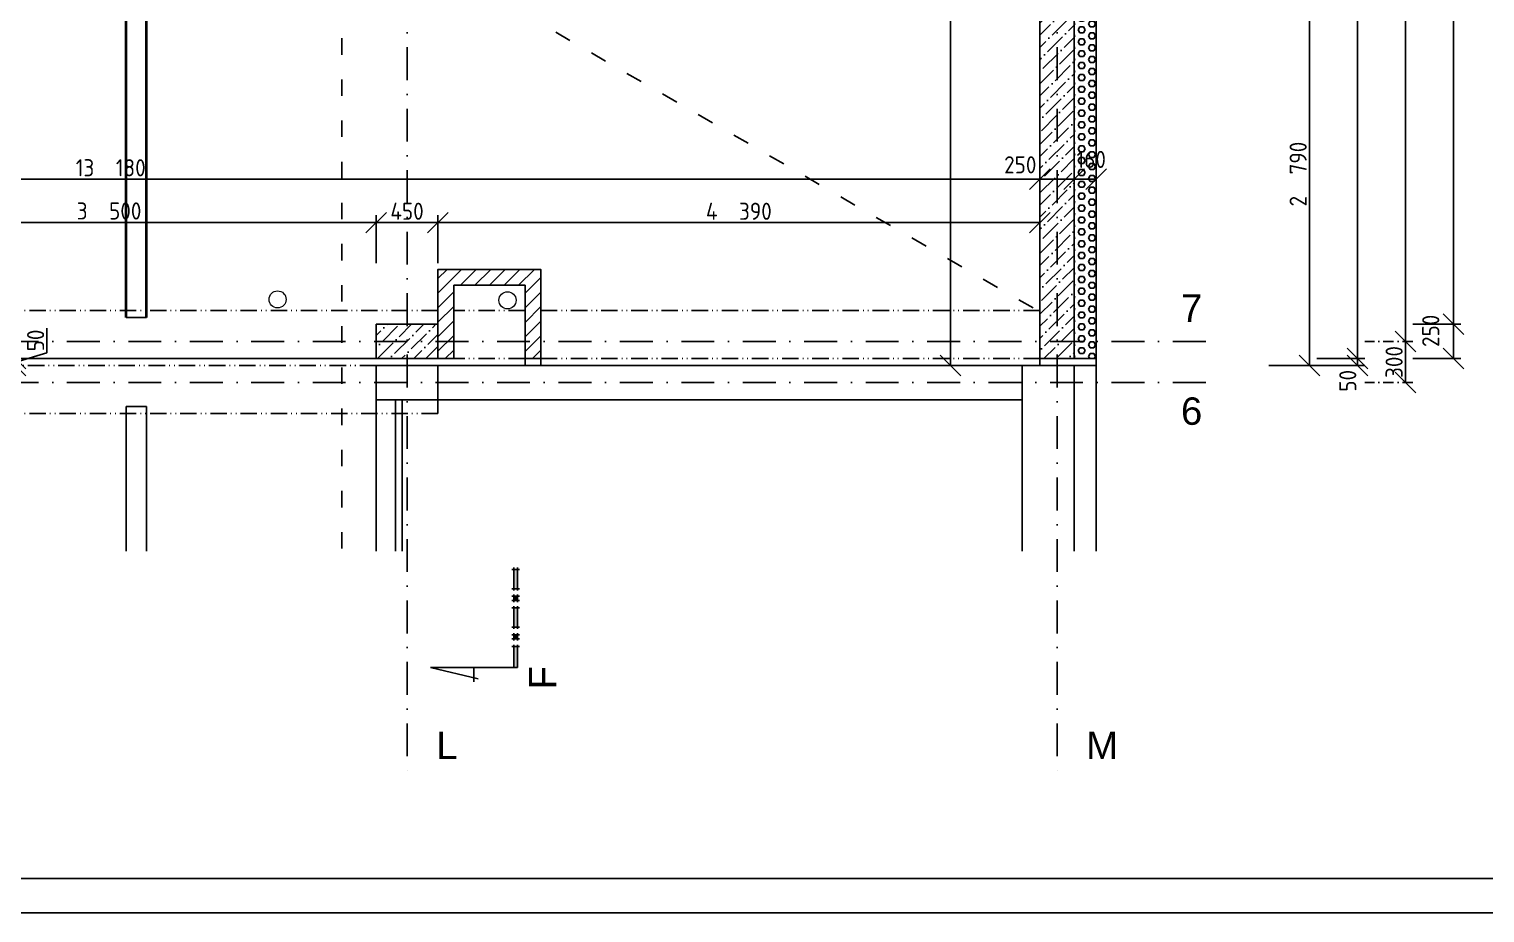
# Model space of a CAD drawing. Extents: x 4511820 to 5180432, y -1526536 to -944957.
# Drawn here: x 5148661 to 5159278, y -1402989 to -1396546 of the extents above; entities that cross this region are included whole.
import ezdxf

# ---------------------------------------------------------------- set-up
doc = ezdxf.new("R2010")
doc.units = 0
doc.header["$MEASUREMENT"] = 0
for name, pattern in [('ACAD_ISO03W100', [30, 12, -18]), ('ACAD_ISO12W100', [22, 12, -3, 0.5, -3, 0.5, -3]), ('BODKOCIARKOVANA_3', [5.6, 3, -1.3, 0, -1.3])]:
    doc.linetypes.add(name, pattern=pattern)
doc.layers.get('0').update_dxf_attribs({"linetype": 'CONTINUOUS'})
doc.layers.get('Defpoints').update_dxf_attribs({"color": 61, "linetype": 'CONTINUOUS'})
for name, color, linetype in [('KÓTY', 4, 'CONTINUOUS'), ('MÚRY', 1, 'CONTINUOUS'), ('osi', 253, 'CONTINUOUS'), ('Plochy', 41, 'CONTINUOUS'), ('POZEMOK', 7, 'CONTINUOUS'), ('TENKÁ', 7, 'CONTINUOUS'), ('tzb', 153, 'CONTINUOUS'), ('ŠRAFY', 82, 'CONTINUOUS')]:
    doc.layers.add(name, color=color, linetype=linetype)
doc.layers.add('zz-kanal-daždová', color=136, linetype='CONTINUOUS', lineweight=40)
doc.layers.add('zz-kanal-splaskova', color=37, linetype='CONTINUOUS', lineweight=18)
doc.styles.add('styl1', font='arial.ttf')
doc.styles.add('STYLE1', font='isocp.shx')
doc.dimstyles.new('STANDARD-50', dxfattribs={"dimtxt": 125, "dimasz": 150, "dimexe": 10, "dimexo": 200, "dimgap": 20, "dimtad": 1, "dimdsep": 46, "dimlunit": 6, "dimtxsty": 'STYLE1', "dimblk1": 'OBLIQUE', "dimblk2": 'OBLIQUE', "dimsah": 1, "dimcen": 2.5, "dimse1": 1, "dimse2": 1, "dimadec": 0, "dimazin": 0, "dimtfac": 1, "dimtmove": 1, "dimatfit": 3, "dimldrblk": 'OBLIQUE', "dimfxl": 1, "dimtolj": 1, "dimtzin": 0, "dimarcsym": 0})
pattern_1 = [(45, (584112, 0), (33.1456304, 121.533978), [156.25, -31.25, 0, -31.25])]

# ---------------------------------------------------------------- blocks, each defined once
blk = doc.blocks.new('_OBLIQUE')
at = {"color": 0, "linetype": 'ByBlock'}
blk.add_line((-0.5, -0.5), (0.5, 0.5), dxfattribs=at)
blk = doc.blocks.new('*D13253')
at = {"layer": 'Defpoints', "color": 0}
for p in [(5156282, -1372558), (5156282, -1398948), (5158349, -1398948)]:
    blk.add_point(p, dxfattribs=at)
at = {"layer": 'KÓTY', "color": 0, "lineweight": -2}
blk.add_line((5158349, -1372558), (5158349, -1398948), dxfattribs=at)
at = {"layer": 'KÓTY', "color": 0, "linetype": 'ByBlock', "lineweight": -2, "xscale": 150, "yscale": 150, "zscale": 150}
for p, rotation in [((5158349, -1372558), 90), ((5158349, -1398948), 270)]:
    blk.add_blockref('_OBLIQUE', p, dxfattribs=dict(at, rotation=rotation))
at = {"layer": 'KÓTY', "color": 0, "insert": (5158266, -1385753), "char_height": 125, "attachment_point": 5, "rotation": 90, "style": 'STYLE1'}
blk.add_mtext('\\A1;26ﾠ390', dxfattribs=at)
blk = doc.blocks.new('*D13259')
at = {"layer": 'Defpoints', "color": 0}
for p in [(5156157, -1392428), (5156157, -1398823), (5158699, -1398823)]:
    blk.add_point(p, dxfattribs=at)
at = {"layer": 'KÓTY', "color": 0, "lineweight": -2}
blk.add_line((5158699, -1392428), (5158699, -1398823), dxfattribs=at)
at = {"layer": 'KÓTY', "color": 0, "linetype": 'ByBlock', "lineweight": -2, "xscale": 150, "yscale": 150, "zscale": 150}
for p, rotation in [((5158699, -1392428), 90), ((5158699, -1398823), 270)]:
    blk.add_blockref('_OBLIQUE', p, dxfattribs=dict(at, rotation=rotation))
at = {"layer": 'KÓTY', "color": 0, "insert": (5158616, -1395626), "char_height": 125, "attachment_point": 5, "rotation": 90, "style": 'STYLE1'}
blk.add_mtext('\\A1;6ﾠ395', dxfattribs=at)
blk = doc.blocks.new('*D13260')
at = {"layer": 'Defpoints', "color": 0}
for p in [(5156157, -1398823), (5156157, -1399123), (5158699, -1399123)]:
    blk.add_point(p, dxfattribs=at)
at = {"layer": 'KÓTY', "color": 0, "lineweight": -2}
blk.add_line((5158699, -1398823), (5158699, -1399123), dxfattribs=at)
at = {"layer": 'KÓTY', "color": 0, "linetype": 'ByBlock', "lineweight": -2, "xscale": 150, "yscale": 150, "zscale": 150}
for p, rotation in [((5158699, -1398823), 90), ((5158699, -1399123), 270)]:
    blk.add_blockref('_OBLIQUE', p, dxfattribs=dict(at, rotation=rotation))
at = {"layer": 'KÓTY', "color": 0, "insert": (5158616, -1398973), "char_height": 125, "attachment_point": 5, "rotation": 90, "style": 'STYLE1'}
blk.add_mtext('\\A1;300', dxfattribs=at)
blk = doc.blocks.new('*D13261')
at = {"layer": 'Defpoints', "color": 0}
for p in [(5156442, -1398948), (5156442, -1398998), (5158349, -1398998)]:
    blk.add_point(p, dxfattribs=at)
at = {"layer": 'KÓTY', "color": 0, "lineweight": -2}
blk.add_line((5158349, -1398948), (5158349, -1398998), dxfattribs=at)
at = {"layer": 'KÓTY', "color": 0, "linetype": 'ByBlock', "lineweight": -2, "xscale": 150, "yscale": 150, "zscale": 150}
for p, rotation in [((5158349, -1398948), 90), ((5158349, -1398998), 270)]:
    blk.add_blockref('_OBLIQUE', p, dxfattribs=dict(at, rotation=rotation))
at = {"layer": 'KÓTY', "color": 0, "insert": (5158278, -1399110), "char_height": 125, "attachment_point": 5, "rotation": 90, "style": 'STYLE1'}
blk.add_mtext('\\A1;50', dxfattribs=at)
blk = doc.blocks.new('*D13265')
at = {"layer": 'Defpoints', "color": 0}
for p in [(5155902, -1392578), (5159049, -1392578), (5155902, -1398698)]:
    blk.add_point(p, dxfattribs=at)
at = {"layer": 'KÓTY', "color": 0, "lineweight": -2}
blk.add_line((5159049, -1398698), (5159049, -1392578), dxfattribs=at)
at = {"layer": 'KÓTY', "color": 0, "linetype": 'ByBlock', "lineweight": -2, "xscale": 150, "yscale": 150, "zscale": 150}
for p, rotation in [((5159049, -1392578), 90), ((5159049, -1398698), 270)]:
    blk.add_blockref('_OBLIQUE', p, dxfattribs=dict(at, rotation=rotation))
at = {"layer": 'KÓTY', "color": 0, "insert": (5158966, -1395638), "char_height": 125, "attachment_point": 5, "rotation": 90, "style": 'STYLE1'}
blk.add_mtext('\\A1;6ﾠ120', dxfattribs=at)
blk = doc.blocks.new('*D13266')
at = {"layer": 'Defpoints', "color": 0}
for p in [(5155902, -1398698), (5155902, -1398948), (5159049, -1398948)]:
    blk.add_point(p, dxfattribs=at)
at = {"layer": 'KÓTY', "color": 0, "lineweight": -2}
blk.add_line((5159049, -1398698), (5159049, -1398948), dxfattribs=at)
at = {"layer": 'KÓTY', "color": 0, "linetype": 'ByBlock', "lineweight": -2, "xscale": 150, "yscale": 150, "zscale": 150}
for p, rotation in [((5159049, -1398698), 90), ((5159049, -1398948), 270)]:
    blk.add_blockref('_OBLIQUE', p, dxfattribs=dict(at, rotation=rotation))
at = {"layer": 'KÓTY', "color": 0, "insert": (5158883, -1398746), "char_height": 125, "attachment_point": 5, "rotation": 90, "style": 'STYLE1'}
blk.add_mtext('\\A1;250', dxfattribs=at)
blk = doc.blocks.new('*D13283')
at = {"layer": 'Defpoints', "color": 0}
for p in [(5156282, -1396208), (5156032, -1398998), (5157999, -1398998)]:
    blk.add_point(p, dxfattribs=at)
at = {"layer": 'KÓTY', "color": 0, "lineweight": -2}
blk.add_line((5157999, -1396208), (5157999, -1398998), dxfattribs=at)
at = {"layer": 'KÓTY', "color": 0, "linetype": 'ByBlock', "lineweight": -2, "xscale": 150, "yscale": 150, "zscale": 150}
for p, rotation in [((5157999, -1396208), 90), ((5157999, -1398998), 270)]:
    blk.add_blockref('_OBLIQUE', p, dxfattribs=dict(at, rotation=rotation))
at = {"layer": 'KÓTY', "color": 0, "insert": (5157916, -1397603), "char_height": 125, "attachment_point": 5, "rotation": 90, "style": 'STYLE1'}
blk.add_mtext('\\A1;2ﾠ790', dxfattribs=at)
blk = doc.blocks.new('*D21341')
at = {"layer": 'Defpoints', "color": 0}
for p in [(5155902, -1379518), (5155380, -1398998), (5155902, -1398998)]:
    blk.add_point(p, dxfattribs=at)
at = {"layer": 'KÓTY', "color": 0, "lineweight": -2}
blk.add_line((5155380, -1379518), (5155380, -1398998), dxfattribs=at)
at = {"layer": 'KÓTY', "color": 0, "linetype": 'ByBlock', "lineweight": -2, "xscale": 150, "yscale": 150, "zscale": 150}
for p, rotation in [((5155380, -1379518), 90), ((5155380, -1398998), 270)]:
    blk.add_blockref('_OBLIQUE', p, dxfattribs=dict(at, rotation=rotation))
at = {"layer": 'KÓTY', "color": 0, "insert": (5155297, -1389258), "char_height": 125, "attachment_point": 5, "rotation": 90, "style": 'STYLE1'}
blk.add_mtext('\\A1;19ﾠ480', dxfattribs=at)
blk = doc.blocks.new('*D21379')
at = {"layer": 'Defpoints', "color": 0}
for p in [(5147989, -1398948), (5147989, -1398998), (5148563, -1398998)]:
    blk.add_point(p, dxfattribs=at)
at = {"layer": 'KÓTY', "color": 0, "lineweight": -2}
for p, q in [((5148791, -1398727), (5148791, -1398905)), ((5148791, -1398905), (5148563, -1398973)), ((5148563, -1398948), (5148563, -1398998))]:
    blk.add_line(p, q, dxfattribs=at)
at = {"layer": 'KÓTY', "color": 0, "linetype": 'ByBlock', "lineweight": -2, "xscale": 150, "yscale": 150, "zscale": 150}
for p, rotation in [((5148563, -1398948), 90), ((5148563, -1398998), 270)]:
    blk.add_blockref('_OBLIQUE', p, dxfattribs=dict(at, rotation=rotation))
at = {"layer": 'KÓTY', "color": 0, "insert": (5148708, -1398816), "char_height": 125, "attachment_point": 5, "rotation": 90, "style": 'STYLE1'}
blk.add_mtext('\\A1;50', dxfattribs=at)
blk = doc.blocks.new('*D21381')
at = {"layer": 'Defpoints', "color": 0}
for p in [(5156032, -1397640), (5142852, -1398598), (5156032, -1398598)]:
    blk.add_point(p, dxfattribs=at)
at = {"layer": 'KÓTY', "color": 0, "lineweight": -2}
blk.add_line((5142852, -1397640), (5156032, -1397640), dxfattribs=at)
at = {"layer": 'KÓTY', "color": 0, "linetype": 'ByBlock', "lineweight": -2, "xscale": 150, "yscale": 150, "zscale": 150, "rotation": 180}
blk.add_blockref('_OBLIQUE', (5142852, -1397640), dxfattribs=at)
at = {"layer": 'KÓTY', "color": 0, "linetype": 'ByBlock', "lineweight": -2, "xscale": 150, "yscale": 150, "zscale": 150}
blk.add_blockref('_OBLIQUE', (5156032, -1397640), dxfattribs=at)
at = {"layer": 'KÓTY', "color": 0, "insert": (5149256, -1397557), "char_height": 125, "attachment_point": 5, "style": 'STYLE1'}
blk.add_mtext('\\A1;13ﾠ180', dxfattribs=at)
blk = doc.blocks.new('*D21384')
at = {"layer": 'Defpoints', "color": 0}
for p in [(5151192, -1397957), (5147692, -1398698), (5151192, -1398698)]:
    blk.add_point(p, dxfattribs=at)
at = {"layer": 'KÓTY', "color": 0, "lineweight": -2}
blk.add_line((5147692, -1397957), (5151192, -1397957), dxfattribs=at)
at = {"layer": 'KÓTY', "color": 0, "linetype": 'ByBlock', "lineweight": -2, "xscale": 150, "yscale": 150, "zscale": 150, "rotation": 180}
blk.add_blockref('_OBLIQUE', (5147692, -1397957), dxfattribs=at)
at = {"layer": 'KÓTY', "color": 0, "linetype": 'ByBlock', "lineweight": -2, "xscale": 150, "yscale": 150, "zscale": 150}
blk.add_blockref('_OBLIQUE', (5151192, -1397957), dxfattribs=at)
at = {"layer": 'KÓTY', "color": 0, "insert": (5149244, -1397872), "char_height": 125, "attachment_point": 5, "style": 'STYLE1'}
blk.add_mtext('\\A1;3ﾠ500', dxfattribs=at)
blk = doc.blocks.new('*D21385')
at = {"layer": 'Defpoints', "color": 0}
for p in [(5151642, -1397957), (5151192, -1398698), (5151642, -1398698)]:
    blk.add_point(p, dxfattribs=at)
at = {"layer": 'KÓTY', "color": 0, "lineweight": -2}
blk.add_line((5151192, -1397957), (5151642, -1397957), dxfattribs=at)
at = {"layer": 'KÓTY', "color": 0, "linetype": 'ByBlock', "lineweight": -2, "xscale": 150, "yscale": 150, "zscale": 150, "rotation": 180}
blk.add_blockref('_OBLIQUE', (5151192, -1397957), dxfattribs=at)
at = {"layer": 'KÓTY', "color": 0, "linetype": 'ByBlock', "lineweight": -2, "xscale": 150, "yscale": 150, "zscale": 150}
blk.add_blockref('_OBLIQUE', (5151642, -1397957), dxfattribs=at)
at = {"layer": 'KÓTY', "color": 0, "insert": (5151417, -1397874), "char_height": 125, "attachment_point": 5, "style": 'STYLE1'}
blk.add_mtext('\\A1;450', dxfattribs=at)
blk = doc.blocks.new('*D21386')
at = {"layer": 'Defpoints', "color": 0}
for p in [(5156032, -1397698), (5156032, -1397957), (5151642, -1398698)]:
    blk.add_point(p, dxfattribs=at)
at = {"layer": 'KÓTY', "color": 0, "lineweight": -2}
blk.add_line((5151642, -1397957), (5156032, -1397957), dxfattribs=at)
at = {"layer": 'KÓTY', "color": 0, "linetype": 'ByBlock', "lineweight": -2, "xscale": 150, "yscale": 150, "zscale": 150, "rotation": 180}
blk.add_blockref('_OBLIQUE', (5151642, -1397957), dxfattribs=at)
at = {"layer": 'KÓTY', "color": 0, "linetype": 'ByBlock', "lineweight": -2, "xscale": 150, "yscale": 150, "zscale": 150}
blk.add_blockref('_OBLIQUE', (5156032, -1397957), dxfattribs=at)
at = {"layer": 'KÓTY', "color": 0, "insert": (5153837, -1397874), "char_height": 125, "attachment_point": 5, "style": 'STYLE1'}
blk.add_mtext('\\A1;4ﾠ390', dxfattribs=at)
blk = doc.blocks.new('*D21387')
at = {"layer": 'Defpoints', "color": 0}
for p in [(5156032.5, -1397640.5), (5156282.5, -1397640.5), (5156282.5, -1397640.5)]:
    blk.add_point(p, dxfattribs=at)
at = {"layer": 'KÓTY', "color": 0, "lineweight": -2}
blk.add_line((5156032.5, -1397640.5), (5156282.5, -1397640.5), dxfattribs=at)
at = {"layer": 'KÓTY', "color": 0, "linetype": 'ByBlock', "lineweight": -2, "xscale": 150, "yscale": 150, "zscale": 150, "rotation": 180}
blk.add_blockref('_OBLIQUE', (5156032.5, -1397640.5), dxfattribs=at)
at = {"layer": 'KÓTY', "color": 0, "linetype": 'ByBlock', "lineweight": -2, "xscale": 150, "yscale": 150, "zscale": 150}
blk.add_blockref('_OBLIQUE', (5156282.5, -1397640.5), dxfattribs=at)
at = {"layer": 'KÓTY', "color": 0, "insert": (5155889.5, -1397535.5), "char_height": 125, "attachment_point": 5, "style": 'STYLE1'}
blk.add_mtext('\\A1;250', dxfattribs=at)
blk = doc.blocks.new('*D21388')
at = {"layer": 'Defpoints', "color": 0}
for p in [(5156282.5, -1397640.5), (5156442.5, -1397640.5), (5156442.5, -1397640.5)]:
    blk.add_point(p, dxfattribs=at)
at = {"layer": 'KÓTY', "color": 0, "lineweight": -2}
blk.add_line((5156282.5, -1397640.5), (5156442.5, -1397640.5), dxfattribs=at)
at = {"layer": 'KÓTY', "color": 0, "linetype": 'ByBlock', "lineweight": -2, "xscale": 150, "yscale": 150, "zscale": 150, "rotation": 180}
blk.add_blockref('_OBLIQUE', (5156282.5, -1397640.5), dxfattribs=at)
at = {"layer": 'KÓTY', "color": 0, "linetype": 'ByBlock', "lineweight": -2, "xscale": 150, "yscale": 150, "zscale": 150}
blk.add_blockref('_OBLIQUE', (5156442.5, -1397640.5), dxfattribs=at)
at = {"layer": 'KÓTY', "color": 0, "insert": (5156407, -1397496), "char_height": 125, "attachment_point": 5, "style": 'STYLE1'}
blk.add_mtext('\\A1;160', dxfattribs=at)

msp = doc.modelspace()

# ---------------------------------------------------------------- hatches: boundary and pattern name
at = {"layer": 'TENKÁ'}
h = msp.add_hatch(color=256, dxfattribs=at)
h.dxf.hatch_style = 1
h.paths.add_polyline_path([(5152222.5, -1400625.673), (5152196.625, -1400625.673), (5152196.625, -1400484.548), (5152222.5, -1400484.548)])
h = msp.add_hatch(color=256, dxfattribs=at)
h.dxf.hatch_style = 1
h.paths.add_polyline_path([(5152222.5, -1400710.798), (5152196.625, -1400710.798), (5152196.625, -1400680.548), (5152222.5, -1400680.548)])
h = msp.add_hatch(color=256, dxfattribs=at)
h.dxf.hatch_style = 1
h.paths.add_polyline_path([(5152222.5, -1400765.673), (5152222.5, -1400906.798), (5152196.625, -1400906.798), (5152196.625, -1400765.673)])
h = msp.add_hatch(color=256, dxfattribs=at)
h.dxf.hatch_style = 1
h.paths.add_polyline_path([(5152222.5, -1400991.923), (5152196.625, -1400991.923), (5152196.625, -1400961.673), (5152222.5, -1400961.673)])
h = msp.add_hatch(color=256, dxfattribs=at)
h.dxf.hatch_style = 1
h.paths.add_polyline_path([(5152222.5, -1401046.798), (5152222.5, -1401200.423), (5152196.625, -1401200.423), (5152196.625, -1401046.798)])
at = {"layer": 'ŠRAFY'}
h = msp.add_hatch(dxfattribs=at)
h.set_pattern_fill('HEX', color=256, scale=200)
h.set_pattern_definition([(0, (9e-09, -175781), (0, 43.3012702), [25, -50]), (120, (9e-09, -175781), (-37.5, -21.6506351), [25, -50]), (60, (25, -175781), (-37.5, 21.6506351), [25, -50])])
h.paths.add_polyline_path([(5156442.5, -1398948.048), (5156442.5, -1396158.048), (5156282.5, -1396158.048), (5156282.5, -1398948.048)])
h.paths.add_polyline_path([(5156275.701, -1397371), (5156538.299, -1397371), (5156538.299, -1397621), (5156275.701, -1397621)], flags=9)
h = msp.add_hatch(dxfattribs=at)
h.set_pattern_fill('ANSI36', color=256, scale=500)
h.set_pattern_definition(pattern_1)
h.paths.add_polyline_path([(5156282.5, -1398948.048), (5156282.5, -1396208.048), (5156032.5, -1396208.048), (5156032.5, -1398598.048), (5156032.5, -1398948.048)])
at = {"layer": 'ŠRAFY', "ltscale": 0.25}
h = msp.add_hatch(dxfattribs=at)
h.set_pattern_fill('ANSI31', color=256, scale=600, style=0)
h.set_pattern_definition([(45, (584112, 0), (-53.0330086, 53.0330086), [])])
h.paths.add_polyline_path([(5151757.5, -1398948.048), (5151757.5, -1398598.048), (5151757.5, -1398413.048), (5152277.5, -1398413.048), (5152277.5, -1398598.048), (5152277.5, -1398948.048), (5152392.5, -1398948.048), (5152392.5, -1398598.048), (5152392.5, -1398298.048), (5151642.5, -1398298.048), (5151642.5, -1398598.048), (5151642.5, -1398698.048), (5151642.5, -1398948.048)])
at = {"layer": 'ŠRAFY'}
h = msp.add_hatch(dxfattribs=at)
h.set_pattern_fill('ANSI36', color=256, scale=500)
h.set_pattern_definition(pattern_1)
h.paths.add_polyline_path([(5151192.5, -1398698.048), (5151192.5, -1398948.048), (5151642.5, -1398948.048), (5151642.5, -1398778.048), (5151642.5, -1398698.048)])

# ---------------------------------------------------------------- linework, layer by layer
at = {"layer": 'KÓTY', "ltscale": 25}
for p, q in [((5151192.5, -1397903.597), (5151192.5, -1398253.597)), ((5151642.5, -1397903.597), (5151642.5, -1398253.597)), ((5159102.403, -1398698.048), (5158752.403, -1398698.048)), ((5158052.403, -1398998.048), (5157702.403, -1398998.048)), ((5158402.403, -1398948.048), (5158052.403, -1398948.048)), ((5158402.403, -1398998.048), (5158052.403, -1398998.048)), ((5159102.403, -1398948.048), (5158752.403, -1398948.048))]:
    msp.add_line(p, q, dxfattribs=at)
at = {"layer": 'KÓTY', "linetype": 'BODKOCIARKOVANA_3', "ltscale": 25}
for p, q in [((5158752.403, -1398823.048), (5158402.403, -1398823.048)), ((5158752.403, -1399123.048), (5158402.403, -1399123.048))]:
    msp.add_line(p, q, dxfattribs=at)
at = {"layer": 'MÚRY'}
for p, q in [((5156032.5, -1396158.048), (5156032.5, -1398998.048)), ((5156442.5, -1396158.048), (5156442.5, -1400352.548)), ((5152392.5, -1398298.048), (5151642.5, -1398298.048)), ((5151642.5, -1398698.048), (5151642.5, -1398298.048)), ((5152392.5, -1398998.048), (5152392.5, -1398298.048)), ((5152277.5, -1398413.048), (5151757.5, -1398413.048)), ((5151757.5, -1398948.048), (5151757.5, -1398413.048)), ((5152277.5, -1398998.048), (5152277.5, -1398413.048)), ((5151192.5, -1398948.048), (5151192.5, -1398698.048)), ((5151192.5, -1398698.048), (5151642.5, -1398698.048)), ((5151192.5, -1398948.048), (5151757.5, -1398948.048)), ((5151192.5, -1398998.048), (5151192.5, -1400352.548)), ((5151192.5, -1399248.048), (5151192.5, -1398998.048)), ((5151192.5, -1398998.048), (5152277.5, -1398998.048)), ((5151342.5, -1398998.048), (5151942.5, -1398998.048)), ((5152392.5, -1398998.048), (5156032.5, -1398998.048)), ((5155902.5, -1399248.048), (5151382.5, -1399248.048)), ((5151382.5, -1399248.048), (5151382.5, -1400352.548)), ((5155902.5, -1399248.048), (5155902.5, -1400352.548))]:
    msp.add_line(p, q, dxfattribs=at)
at = {"layer": 'osi', "linetype": 'BODKOCIARKOVANA_3', "ltscale": 80}
for p, q in [((5151417.5, -1371584.954), (5151417.5, -1401996.195)), ((5156157.5, -1371584.954), (5156157.5, -1401996.195)), ((5157242.5, -1398823.048), (5093572.5, -1398823.048)), ((5157242.5, -1399123.048), (5093572.5, -1399123.048))]:
    msp.add_line(p, q, dxfattribs=at)
at = {"layer": 'Plochy'}
msp.add_lwpolyline([(5136342.5, -1372808.048), (5149172.5, -1372808.048), (5149172.5, -1372938.048), (5149322.5, -1372938.048), (5149322.5, -1379818.048), (5149972.5, -1379818.048), (5149972.5, -1379518.048), (5155902.5, -1379518.048), (5155902.5, -1379558.048), (5156032.5, -1379558.048), (5156032.5, -1398998.048), (5152392.5, -1398998.048), (5152392.5, -1398298.048), (5151642.5, -1398298.048), (5151642.5, -1398698.048), (5151192.5, -1398698.048), (5151192.5, -1398948.048), (5147692.5, -1398948.048)], dxfattribs=at)
at = {"layer": 'POZEMOK', "linetype": 'ACAD_ISO03W100', "ltscale": 10}
for p, q in [((5150942.5, -1382512.498), (5150942.5, -1400352.548)), ((5150942.5, -1395668.792), (5156032.5, -1398607.505))]:
    msp.add_line(p, q, dxfattribs=at)
at = {"layer": 'TENKÁ'}
for p, q in [((5156282.5, -1396158.048), (5156282.5, -1398948.048)), ((5151642.5, -1398698.048), (5151642.5, -1398948.048)), ((5151642.5, -1399248.048), (5151642.5, -1398998.048)), ((5152392.5, -1398948.048), (5152277.5, -1398948.048)), ((5152392.5, -1398998.048), (5152277.5, -1398998.048)), ((5155902.5, -1399248.048), (5155902.5, -1398998.048)), ((5156032.5, -1398948.048), (5156442.5, -1398948.048)), ((5156032.5, -1398998.048), (5156442.5, -1398998.048)), ((5156282.5, -1398998.048), (5156282.5, -1400352.548)), ((5151382.5, -1399248.048), (5151192.5, -1399248.048)), ((5151332.5, -1399248.048), (5151332.5, -1400352.548)), ((5152180.375, -1400484.548), (5152237.375, -1400484.548)), ((5152196.625, -1400638.173), (5152196.625, -1400472.048)), ((5152222.5, -1400638.173), (5152222.5, -1400472.048)), ((5152180.375, -1400625.673), (5152237.375, -1400625.673)), ((5152180.375, -1400680.548), (5152237.375, -1400680.548)), ((5152180.375, -1400710.798), (5152237.375, -1400710.798)), ((5152196.625, -1400723.298), (5152196.625, -1400668.048)), ((5152222.5, -1400723.298), (5152222.5, -1400668.048)), ((5152180.375, -1400765.673), (5152237.375, -1400765.673)), ((5152196.625, -1400919.298), (5152196.625, -1400753.173)), ((5152222.5, -1400919.298), (5152222.5, -1400753.173)), ((5152180.375, -1400906.798), (5152237.375, -1400906.798)), ((5152180.375, -1400961.673), (5152237.375, -1400961.673)), ((5152180.375, -1400991.923), (5152237.375, -1400991.923)), ((5152180.375, -1401046.798), (5152237.375, -1401046.798)), ((5152196.625, -1401004.423), (5152196.625, -1400949.173)), ((5152196.625, -1401200.423), (5152196.625, -1401034.298)), ((5152222.5, -1401004.423), (5152222.5, -1400949.173)), ((5152222.5, -1401200.423), (5152222.5, -1401034.298)), ((5151587.5, -1401200.423), (5152222.5, -1401200.423)), ((5151936.125, -1401283.548), (5151587.5, -1401200.423)), ((5151905, -1401200.423), (5151905, -1401303.673))]:
    msp.add_line(p, q, dxfattribs=at)
at = {"layer": 'TENKÁ', "linetype": 'ACAD_ISO12W100', "ltscale": 10}
for p, q in [((5151642.5, -1398598.048), (5142852.5, -1398598.048)), ((5152277.5, -1398598.048), (5151757.5, -1398598.048)), ((5156032.5, -1398598.048), (5152392.5, -1398598.048)), ((5151192.5, -1398948.048), (5147692.5, -1398948.048)), ((5151192.5, -1398998.048), (5147692.5, -1398998.048)), ((5152277.5, -1398948.048), (5151757.5, -1398948.048)), ((5156032.5, -1398948.048), (5152392.5, -1398948.048)), ((5151642.5, -1399348.048), (5142852.5, -1399348.048))]:
    msp.add_line(p, q, dxfattribs=at)
at = {"layer": 'TENKÁ', "linetype": 'ACAD_ISO12W100', "ltscale": 20}
msp.add_line((5151642.5, -1399248.048), (5151642.5, -1399348.048), dxfattribs=at)
at = {"layer": 'TENKÁ', "color": 7}
for p, q in [((5169682, -1402738.866), (5091391, -1402738.866)), ((5169932, -1402988.866), (5091141, -1402988.866))]:
    msp.add_line(p, q, dxfattribs=at)
at = {"layer": 'tzb'}
for p, q in [((5149517.5, -1398648.048), (5149367.5, -1398648.048)), ((5149367.5, -1400352.548), (5149367.5, -1399298.048)), ((5149517.5, -1399298.048), (5149367.5, -1399298.048)), ((5149517.5, -1400352.548), (5149517.5, -1399298.048))]:
    msp.add_line(p, q, dxfattribs=at)
at = {"layer": 'zz-kanal-daždová'}
for p, q in [((5149367.5, -1398648.048), (5149367.5, -1380648.048)), ((5149517.5, -1398648.048), (5149517.5, -1380648.048))]:
    msp.add_line(p, q, dxfattribs=at)
at = {"layer": 'zz-kanal-splaskova'}
for centre in [(5150472.832, -1398516.75), (5152150, -1398523.048)]:
    msp.add_circle(centre, 62.5, dxfattribs=at)

# ---------------------------------------------------------------- texts
at = {"layer": 'TENKÁ', "ltscale": 0.25, "style": 'styl1'}
for s, p in [('7', (5157061.554, -1398680.145)), ('6', (5157061.554, -1399430.817)), ('L', (5151630.054, -1401867.82)), ('M', (5156370.054, -1401867.82))]:
    msp.add_text(s, height=200, dxfattribs=at).set_placement(p)
msp.add_text('F', height=200, rotation=90, dxfattribs=at).set_placement((5152505.817, -1401360.5))

# ---------------------------------------------------------------- dimensions: what is measured, and where the dimension line sits
at = {"layer": 'KÓTY'}
for base, p1, p2, picture, middle in [((5158349, -1398948.048), (5156282.5, -1372558.048), (5156282.5, -1398948.048), '*D13253', (5158266.457, -1385753.048)), ((5155379.5, -1398998.048), (5155902.5, -1379518.048), (5155902.5, -1398998.048), '*D21341', (5155296.957, -1389258.048)), ((5158699, -1398823.048), (5156157.5, -1392428.048), (5156157.5, -1398823.048), '*D13259', (5158616.457, -1395625.548)), ((5159049, -1392578.048), (5155902.5, -1398698.048), (5155902.5, -1392578.048), '*D13265', (5158966.457, -1395638.048)), ((5157999, -1398998.048), (5156282.5, -1396208.048), (5156032.5, -1398998.048), '*D13283', (5157916.457, -1397603.048)), ((5148563.097, -1398998.048), (5147989.097, -1398948.048), (5147989.097, -1398998.048), '*D21379', (5148708.097, -1398884.798)), ((5158699, -1399123.048), (5156157.5, -1398823.048), (5156157.5, -1399123.048), '*D13260', (5158616.5, -1398973.048))]:
    dim = msp.add_linear_dim(base=base, p1=p1, p2=p2, angle=90, dimstyle='STANDARD-50', dxfattribs=at)
    dim.commit()
    dim.dimension.update_dxf_attribs({"geometry": picture, "text_midpoint": middle})
for base, p1, p2, angle, picture, middle, dimtype in [((5156442.5, -1397640.5), (5156282.5, -1397640.5), (5156442.5, -1397640.5), 0, '*D21388', (5156407, -1397578.5), 161), ((5156282.5, -1397640.5), (5156032.5, -1397640.5), (5156282.5, -1397640.5), 0, '*D21387', (5155889.5, -1397618), 161), ((5159049, -1398948.048), (5155902.5, -1398698.048), (5155902.5, -1398948.048), 90, '*D13266', (5158965.5, -1398746.357), 160), ((5158349, -1398998.048), (5156442.5, -1398948.048), (5156442.5, -1398998.048), 90, '*D13261', (5158361, -1399109.857), 160)]:
    dim = msp.add_linear_dim(base=base, p1=p1, p2=p2, angle=angle, dimstyle='STANDARD-50', dxfattribs=at)
    dim.commit()
    dim.dimension.update_dxf_attribs({"geometry": picture, "text_midpoint": middle, "dimtype": dimtype})
for base, p1, p2, picture, middle in [((5156032.5, -1397640.5), (5142852.5, -1398598.048), (5156032.5, -1398598.048), '*D21381', (5149256, -1397640)), ((5151192.5, -1397957), (5147692.5, -1398698.048), (5151192.5, -1398698.048), '*D21384', (5149244, -1397954.5))]:
    dim = msp.add_linear_dim(base=base, p1=p1, p2=p2, dimstyle='STANDARD-50', dxfattribs=at)
    dim.commit()
    dim.dimension.update_dxf_attribs({"geometry": picture, "text_midpoint": middle, "dimtype": 160})
for base, p1, p2, picture, middle in [((5156032.5, -1397957), (5151642.5, -1398698.048), (5156032.5, -1397698.422), '*D21386', (5153837.5, -1397874.457)), ((5151642.5, -1397957), (5151192.5, -1398698.048), (5151642.5, -1398698.048), '*D21385', (5151417.5, -1397874.5))]:
    dim = msp.add_linear_dim(base=base, p1=p1, p2=p2, dimstyle='STANDARD-50', dxfattribs=at)
    dim.commit()
    dim.dimension.update_dxf_attribs({"geometry": picture, "text_midpoint": middle})

doc.saveas('drawing.dxf')
